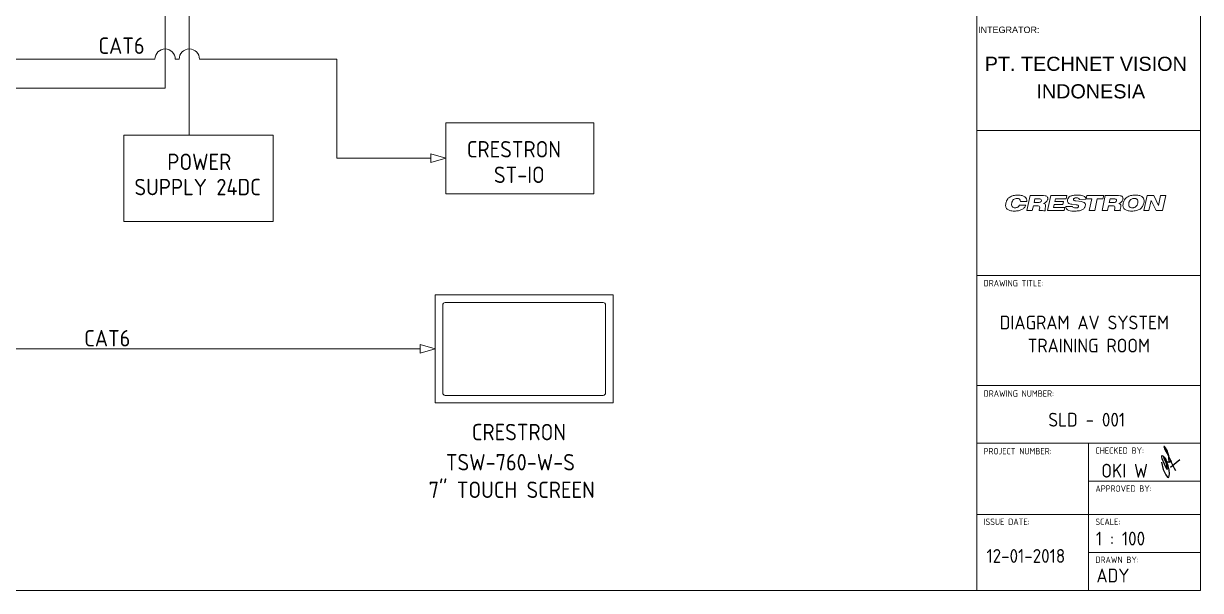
# Model space of a CAD drawing. Header units: millimetres. Extents: x 52029 to 181395, y -167683 to -9934.
# Drawn here: x 69062 to 86988, y -34467 to -25830 of the extents above; entities that cross this region are included whole.
import ezdxf
from ezdxf.enums import TextEntityAlignment as Align

# ---------------------------------------------------------------- set-up
doc = ezdxf.new("R2010")
doc.units = ezdxf.units.MM
doc.header["$LTSCALE"] = 3
doc.layers.add('FUR', color=8, linetype='Continuous', lineweight=5)
doc.layers.add('Koreksi', color=3, linetype='Continuous')
doc.styles.add('style1', font='isocp.shx', dxfattribs={"height": 1})
doc.styles.add('style2', font='ARIALUNI.TTF', dxfattribs={"height": 1})

msp = doc.modelspace()

# ---------------------------------------------------------------- linework, layer by layer
at = {"layer": 'FUR', "color": 7}
for p, q in [((83582, -9934), (83582, -34467)), ((83582, -34467), (83582, -9934)), ((71587, -27532), (71587, -25240)), ((83582, -27458), (86988, -27458)), ((83582, -29666), (86988, -29666)), ((83582, -31346), (86988, -31346)), ((83582, -32224), (86988, -32224)), ((85285, -34467), (85285, -32224)), ((85285, -32803), (86988, -32803)), ((83582, -33308), (86988, -33308)), ((85285, -33888), (86988, -33888))]:
    msp.add_line(p, q, dxfattribs=at)
at = {"layer": 'FUR', "color": 3}
for p, q in [((71218, -24723), (71218, -26816)), ((71218, -26816), (67548, -26816)), ((75103, -30787), (68348, -30787))]:
    msp.add_line(p, q, dxfattribs=at)
at = {"layer": 'FUR', "color": 7, "linetype": 'Continuous'}
for p, q in [((84344, -28680), (84393, -28450)), ((84393, -28450), (84573, -28450)), ((84465, -28500), (84454, -28555)), ((84523, -28500), (84465, -28500)), ((84708, -28450), (84659, -28680)), ((84952, -28450), (84708, -28450)), ((84771, -28539), (84779, -28498)), ((84779, -28498), (84942, -28498)), ((84942, -28498), (84952, -28450)), ((85238, -28482), (85246, -28497)), ((85244, -28500), (85243, -28505)), ((85333, -28500), (85244, -28500)), ((85246, -28497), (85256, -28450)), ((85256, -28450), (85514, -28450)), ((85295, -28680), (85333, -28500)), ((85415, -28500), (85377, -28680)), ((85503, -28500), (85415, -28500)), ((85539, -28450), (85490, -28680)), ((85514, -28450), (85503, -28500)), ((85719, -28450), (85539, -28450)), ((85599, -28555), (85611, -28500)), ((85611, -28500), (85668, -28500)), ((86176, -28450), (86127, -28680)), ((86278, -28450), (86176, -28450)), ((86348, -28603), (86278, -28450)), ((86381, -28450), (86348, -28603)), ((86460, -28450), (86381, -28450)), ((86411, -28680), (86460, -28450)), ((84232, -28598), (84328, -28598)), ((84341, -28540), (84245, -28540)), ((84427, -28680), (84344, -28680)), ((84443, -28607), (84427, -28680)), ((84504, -28607), (84443, -28607)), ((84454, -28555), (84516, -28555)), ((84612, -28565), (84598, -28570)), ((84598, -28570), (84612, -28577)), ((84659, -28680), (84912, -28680)), ((84751, -28630), (84760, -28586)), ((84922, -28630), (84751, -28630)), ((84760, -28586), (84893, -28586)), ((84903, -28539), (84771, -28539)), ((84893, -28586), (84903, -28539)), ((84912, -28680), (84922, -28630)), ((84937, -28625), (84938, -28619)), ((84937, -28627), (84937, -28625)), ((84937, -28634), (84937, -28627)), ((84938, -28619), (85041, -28619)), ((85097, -28591), (85029, -28582)), ((85091, -28531), (85174, -28543)), ((85243, -28505), (85145, -28509)), ((85377, -28680), (85295, -28680)), ((85490, -28680), (85573, -28680)), ((85573, -28680), (85588, -28607)), ((85588, -28607), (85649, -28607)), ((85662, -28555), (85599, -28555)), ((85744, -28570), (85758, -28565)), ((85757, -28577), (85744, -28570)), ((86127, -28680), (86203, -28680)), ((86203, -28680), (86236, -28526)), ((86236, -28526), (86314, -28680)), ((86314, -28680), (86411, -28680))]:
    msp.add_line(p, q, dxfattribs=at)
at = {"layer": 'FUR', "color": 7}
for points in [[(86988, -34467), (52029, -34467), (52029, -9934), (86988, -9934)], [(75494, -27340), (77748, -27340), (77748, -28423), (75494, -28423)], [(70591, -27532), (72865, -27532), (72865, -28845), (70591, -28845)], [(75265, -27947), (75494, -27881), (75265, -27816)], [(75332, -29964), (78042, -29964), (78042, -31609), (75332, -31609)], [(75103, -30722), (75332, -30787), (75103, -30852)]]:
    msp.add_lwpolyline(points, close=True, dxfattribs=at)
at = {"layer": 'FUR', "color": 3}
for points in [[(67548, -26372), (71063, -26372)], [(71373, -26372), (71433, -26372)], [(71742, -26372), (73836, -26372)], [(75265, -27881), (73836, -27881), (73836, -26372)]]:
    msp.add_lwpolyline(points, dxfattribs=at)
at = {"layer": 'FUR', "color": 7}
msp.add_lwpolyline([(75485, -30080), (77889, -30080, -0.414214), (77927, -30118), (77927, -31455, -0.414214), (77889, -31494), (75485, -31494, -0.414214), (75447, -31455), (75447, -30118, -0.414214)], format="xyb", close=True, dxfattribs=at)
at = {"layer": 'FUR', "color": 3}
for centre in [(71218, -26372), (71587, -26372)]:
    msp.add_arc(centre, 155, 0, 180, dxfattribs=at)
at = {"layer": 'FUR', "color": 7, "linetype": 'Continuous'}
for points, knots in [([(84034, -28533), (84037, -28527), (84049, -28504), (84082, -28471), (84129, -28452), (84172, -28445), (84207, -28443), (84241, -28445), (84277, -28451), (84314, -28464), (84341, -28499), (84342, -28527), (84341, -28540)], [0, 0, 0, 0, 0.056159, 0.192302, 0.342071, 0.428123, 0.523676, 0.609795, 0.683842, 0.801708, 0.897506, 1, 1, 1, 1]), ([(84245, -28540), (84245, -28528), (84239, -28507), (84216, -28495), (84192, -28493), (84165, -28497), (84131, -28516), (84117, -28545), (84113, -28564)], [0, 0, 0, 0, 0.188085, 0.281798, 0.394527, 0.550862, 0.693534, 1, 1, 1, 1]), ([(84566, -28528), (84567, -28520), (84557, -28496), (84534, -28500), (84523, -28500)], [0, 0, 0, 0, 0.442881, 1, 1, 1, 1]), ([(84573, -28450), (84589, -28450), (84614, -28451), (84647, -28458), (84661, -28477), (84663, -28494), (84662, -28510), (84656, -28527), (84641, -28549), (84624, -28561), (84612, -28565)], [0, 0, 0, 0, 0.230902, 0.368958, 0.481056, 0.544446, 0.619091, 0.716385, 0.811272, 1, 1, 1, 1]), ([(84962, -28517), (84964, -28505), (84974, -28482), (85008, -28458), (85044, -28448), (85081, -28444), (85110, -28444), (85137, -28444), (85166, -28446), (85195, -28451), (85223, -28463), (85235, -28475), (85238, -28482)], [0, 0, 0, 0, 0.113034, 0.228983, 0.375666, 0.466482, 0.570816, 0.652646, 0.724892, 0.842832, 0.930919, 1, 1, 1, 1]), ([(85097, -28486), (85087, -28486), (85073, -28487), (85058, -28496), (85052, -28506), (85054, -28518), (85068, -28529), (85082, -28530), (85091, -28531)], [0, 0, 0, 0, 0.286754, 0.40083, 0.504941, 0.615041, 0.722664, 1, 1, 1, 1]), ([(85145, -28509), (85143, -28496), (85120, -28486), (85103, -28486), (85097, -28486)], [0, 0, 0, 0, 0.676715, 1, 1, 1, 1]), ([(85668, -28500), (85680, -28500), (85703, -28496), (85713, -28520), (85711, -28528)], [0, 0, 0, 0, 0.557056, 1, 1, 1, 1]), ([(85758, -28565), (85770, -28561), (85787, -28549), (85801, -28527), (85807, -28510), (85809, -28494), (85807, -28477), (85793, -28458), (85759, -28451), (85734, -28450), (85719, -28450)], [0, 0, 0, 0, 0.188736, 0.283616, 0.380889, 0.455532, 0.518911, 0.630991, 0.769045, 1, 1, 1, 1]), ([(85813, -28561), (85814, -28553), (85820, -28537), (85835, -28505), (85869, -28471), (85916, -28452), (85959, -28445), (85996, -28443), (86031, -28445), (86069, -28452), (86109, -28469), (86129, -28506), (86131, -28538), (86128, -28555), (86126, -28564)], [0, 0, 0, 0, 0.052701, 0.114544, 0.234477, 0.366412, 0.442215, 0.526387, 0.60837, 0.677995, 0.787894, 0.883579, 0.937702, 1, 1, 1, 1]), ([(86033, -28567), (86036, -28557), (86038, -28538), (86029, -28512), (86011, -28499), (85994, -28495), (85979, -28494), (85964, -28495), (85945, -28499), (85924, -28511), (85909, -28530), (85901, -28549), (85898, -28559), (85897, -28564)], [0, 0, 0, 0, 0.135607, 0.243885, 0.348591, 0.409014, 0.478211, 0.547552, 0.612292, 0.734207, 0.859017, 0.926903, 1, 1, 1, 1]), ([(84328, -28598), (84322, -28612), (84305, -28638), (84265, -28667), (84224, -28680), (84186, -28686), (84153, -28687), (84119, -28686), (84080, -28679), (84041, -28662), (84021, -28625), (84019, -28593), (84023, -28566), (84029, -28546), (84034, -28535), (84034, -28533)], [0, 0, 0, 0, 0.100252, 0.202706, 0.318397, 0.384047, 0.455889, 0.536851, 0.605598, 0.714018, 0.808191, 0.861423, 0.922712, 0.987783, 1, 1, 1, 1]), ([(84113, -28564), (84109, -28582), (84109, -28613), (84140, -28635), (84165, -28638), (84188, -28635), (84213, -28625), (84227, -28609), (84232, -28598)], [0, 0, 0, 0, 0.288267, 0.414969, 0.571513, 0.684826, 0.789199, 1, 1, 1, 1]), ([(84539, -28638), (84539, -28629), (84535, -28608), (84513, -28607), (84504, -28607)], [0, 0, 0, 0, 0.468457, 1, 1, 1, 1]), ([(84516, -28555), (84527, -28555), (84549, -28556), (84564, -28537), (84566, -28528)], [0, 0, 0, 0, 0.544614, 1, 1, 1, 1]), ([(84533, -28680), (84532, -28676), (84534, -28661), (84538, -28647), (84539, -28638)], [0, 0, 0, 0, 0.333196, 1, 1, 1, 1]), ([(84625, -28682), (84618, -28681), (84595, -28681), (84565, -28680), (84541, -28680), (84533, -28680)], [0, 0, 0, 0, 0.230142, 0.729741, 1, 1, 1, 1]), ([(84612, -28577), (84619, -28580), (84635, -28593), (84629, -28612), (84627, -28622)], [0, 0, 0, 0, 0.440178, 1, 1, 1, 1]), ([(84627, -28622), (84625, -28635), (84621, -28655), (84621, -28677), (84625, -28682)], [0, 0, 0, 0, 0.68883, 1, 1, 1, 1]), ([(85056, -28688), (85039, -28688), (84997, -28687), (84941, -28662), (84937, -28634)], [0, 0, 0, 0, 0.378534, 1, 1, 1, 1]), ([(85029, -28582), (85009, -28580), (84968, -28573), (84959, -28532), (84962, -28517)], [0, 0, 0, 0, 0.579782, 1, 1, 1, 1]), ([(85041, -28619), (85042, -28626), (85058, -28639), (85081, -28640), (85101, -28639), (85116, -28636), (85127, -28629), (85133, -28619), (85133, -28612), (85132, -28609)], [0, 0, 0, 0, 0.186688, 0.440398, 0.590719, 0.719387, 0.827569, 0.930861, 1, 1, 1, 1]), ([(85174, -28543), (85193, -28546), (85221, -28552), (85237, -28584), (85235, -28606), (85228, -28626), (85213, -28650), (85180, -28673), (85124, -28686), (85081, -28688), (85056, -28688)], [0, 0, 0, 0, 0.179197, 0.245473, 0.321571, 0.387361, 0.450785, 0.587547, 0.764331, 1, 1, 1, 1]), ([(85132, -28609), (85132, -28608), (85130, -28604), (85120, -28594), (85107, -28592), (85097, -28591)], [0, 0, 0, 0, 0.072542, 0.33478, 1, 1, 1, 1]), ([(85649, -28607), (85659, -28607), (85681, -28608), (85685, -28629), (85684, -28638)], [0, 0, 0, 0, 0.531593, 1, 1, 1, 1]), ([(85711, -28528), (85709, -28537), (85694, -28556), (85673, -28555), (85662, -28555)], [0, 0, 0, 0, 0.455386, 1, 1, 1, 1]), ([(85684, -28638), (85683, -28647), (85680, -28661), (85678, -28676), (85679, -28680)], [0, 0, 0, 0, 0.666804, 1, 1, 1, 1]), ([(85679, -28680), (85683, -28680), (85713, -28681), (85744, -28679), (85770, -28682)], [0, 0, 0, 0, 0.131628, 1, 1, 1, 1]), ([(85773, -28622), (85775, -28612), (85780, -28593), (85764, -28580), (85757, -28577)], [0, 0, 0, 0, 0.559945, 1, 1, 1, 1]), ([(85770, -28682), (85767, -28677), (85766, -28655), (85771, -28635), (85773, -28622)], [0, 0, 0, 0, 0.311162, 1, 1, 1, 1]), ([(86126, -28564), (86124, -28574), (86119, -28592), (86102, -28626), (86068, -28660), (86021, -28678), (85978, -28686), (85942, -28687), (85906, -28686), (85868, -28679), (85828, -28662), (85809, -28625), (85807, -28593), (85810, -28574), (85812, -28563), (85813, -28561)], [0, 0, 0, 0, 0.064068, 0.124227, 0.241023, 0.369716, 0.443703, 0.52587, 0.605862, 0.67379, 0.780921, 0.873973, 0.926574, 0.987141, 1, 1, 1, 1]), ([(85897, -28564), (85896, -28570), (85894, -28580), (85895, -28598), (85902, -28619), (85919, -28632), (85936, -28636), (85951, -28637), (85967, -28636), (85986, -28632), (86007, -28620), (86021, -28601), (86029, -28583), (86032, -28572), (86033, -28567)], [0, 0, 0, 0, 0.072482, 0.136076, 0.243947, 0.348592, 0.409135, 0.47847, 0.547944, 0.612764, 0.734581, 0.859096, 0.926875, 1, 1, 1, 1])]:
    msp.add_open_spline(points, degree=3, knots=knots, dxfattribs=at)
at = {"layer": 'Koreksi', "color": 7}
for points in [[(86395, -32513), (86421, -32624), (86459, -32705), (86488, -32742), (86495, -32746), (86504, -32739), (86512, -32722), (86515, -32690), (86510, -32630), (86494, -32567), (86455, -32454), (86474, -32528), (86481, -32555), (86433, -32454), (86430, -32433), (86447, -32473), (86465, -32532), (86476, -32587), (86480, -32623), (86461, -32588), (86442, -32543), (86406, -32461), (86399, -32432), (86399, -32418), (86403, -32411), (86406, -32410), (86416, -32416), (86435, -32438), (86449, -32461), (86463, -32485), (86477, -32503), (86496, -32512), (86516, -32509), (86537, -32497), (86545, -32493), (86517, -32516), (86512, -32500), (86508, -32451), (86504, -32414), (86492, -32371), (86479, -32334), (86455, -32292), (86440, -32276), (86429, -32272), (86433, -32289), (86442, -32307), (86457, -32339), (86479, -32378), (86514, -32450), (86542, -32513), (86587, -32606), (86607, -32637)], [(86530, -32588), (86672, -32471)]]:
    msp.add_lwpolyline(points, dxfattribs=at)

# ---------------------------------------------------------------- texts
at = {"layer": 'FUR', "color": 7, "linetype": 'Continuous', "style": 'style2'}
for s, height, p in [('INTEGRATOR:', 97.99, (83601, -25974)), ('PT. TECHNET VISION', 215.57, (83702, -26551)), ('INDONESIA', 215.6, (84489, -26970))]:
    msp.add_text(s, height=height, dxfattribs=at).set_placement(p)
at = {"layer": 'FUR', "color": 7, "style": 'style1'}
for p in [(70554, -26292), (70337, -30749)]:
    msp.add_text('CAT6', height=250, dxfattribs=at).set_placement(p, align=Align.CENTER)
for s, height, p in [('CRESTRON', 250, (75814, -27870)), ('POWER', 250, (71251, -28062)), ('ST-IO', 250, (76227, -28259)), ('SUPPLY 24DC', 250, (70751, -28446)), ('DIAGRAM AV SYSTEM', 210, (83931, -30489)), ('TRAINING ROOM', 210, (84356, -30841)), ('SLD - 001', 210, (84671, -31970)), ('CRESTRON', 250, (75890, -32179)), ('TSW-760-W-S', 250, (75495, -32638)), ('OKI W', 210, (85478, -32747)), ('7" TOUCH SCREEN', 250, (75232, -33058)), ('1 : 100', 210, (85396, -33781)), ('12-01-2018', 210, (83729, -34046)), ('ADY', 210, (85404, -34344))]:
    msp.add_text(s, height=height, dxfattribs=at).set_placement(p)
at = {"layer": 'FUR', "color": 7, "width": 1647.26, "attachment_point": 1, "style": 'style1'}
for s, insert, char_height in [('DRAWING TITLE:', (83685, -29737), 98.13), ('DRAWING NUMBER:', (83685, -31418), 98.13), ('PROJECT NUMBER:', (83685, -32296), 98.13), ('CHECKED BY:', (85388, -32286), 98.13), ('APPROVED BY:', (85388, -32866), 98.13), ('ISSUE DATE:', (83685, -33371), 98.13), ('SCALE:', (85388, -33371), 98.1), ('DRAWN BY:', (85388, -33950), 98.1)]:
    msp.add_mtext(s, dxfattribs=dict(at, insert=insert, char_height=char_height))

doc.saveas('drawing.dxf')
